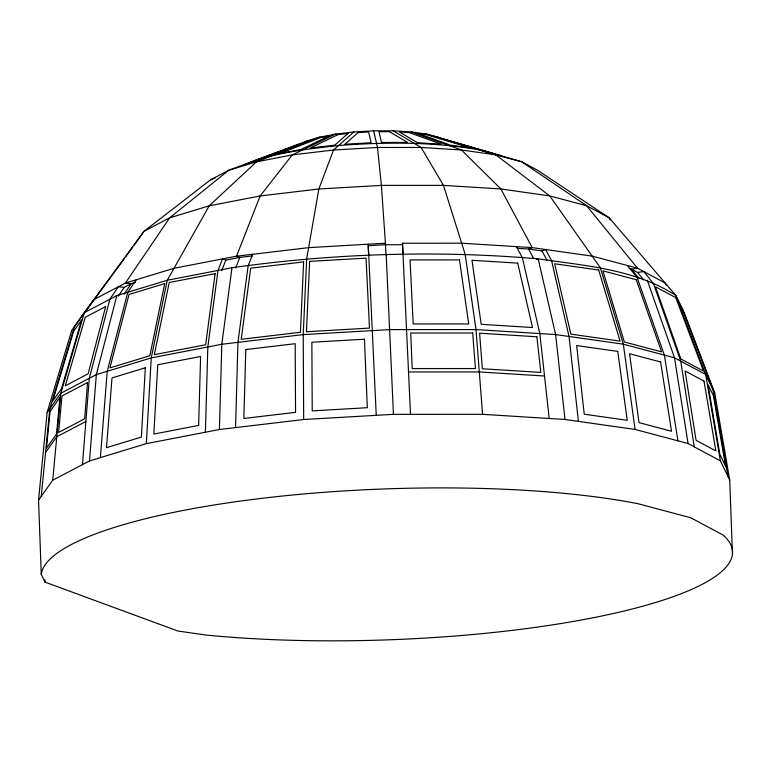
<?xml version="1.0" encoding="UTF-8"?>
<svg xmlns="http://www.w3.org/2000/svg" width="771" height="771" viewBox="0 0 771 771"><rect width="100%" height="100%" fill="white"/><g stroke="black" fill="none" stroke-linecap="round" stroke-linejoin="round"><path stroke-width="1.16" d="M205.404 432.213L207.823 346.96L218 270.438L222.52 258.902L225.816 260.116L239.81 257.408L252.493 255.905M41.268 574.405A345.938 75.462 -2.1 0 1 263.2 498.172A345.938 75.462 -2.1 0 1 637.81 503.665L690.797 517.775L723.082 535.055A345.938 75.462 -2.1 0 1 589.863 618.4A345.938 75.462 -2.1 0 1 206.011 635.044L177.947 631.044L45.026 582.124L41.268 574.405L38.55 500.186L52.736 480.217L89.503 460.933L146.345 443.633L219.398 429.514L221.807 344.261L231.994 267.73C333.332 253.428 436.193 250.045 538.187 258.844C585.044 265.735 635.015 269.06 675.859 295.486L684.156 312.563L714.756 393.133L729.732 480.111L732.45 554.33M235.541 427.597L237.95 342.343L248.137 265.822L252.657 254.285M146.345 443.633L151.251 357.898L167.268 280.249L209.24 205.799L256.521 161.814L319.31 137.248L335.366 134.144L353.889 131.947L373.617 130.81L393.21 130.81L411.319 131.937L426.729 134.135L521.736 161.775L537.532 170.237L609.138 217.779L675.859 295.486L705.706 374.504L714.756 393.133M82.458 464.624L89.301 378.301L109.858 299.264L118.329 286.773L124.227 287.361L131.263 283.661L135.619 282.34M89.503 460.933L96.336 374.61L116.893 295.572L167.268 280.249L231.994 267.73M100.384 457.617L107.227 371.294L127.784 292.257L136.265 279.767M52.736 480.217L60.822 393.239L84.318 312.66L144.023 231.281L210.695 179.72L228.688 170.285L306.819 141.054L319.31 137.248L321.68 137.411M38.55 500.186L47.127 412.524L71.751 330.345L84.318 312.66L116.893 295.572M41.268 496.36L49.836 408.697L74.469 326.528L93.917 299.582L125.374 283.082L174.015 268.279L236.514 256.194L308.622 247.645L385.423 243.212L381.385 185.387L377.491 147.473L373.617 130.81M385.423 243.212L385.934 254.7M403.002 254.69L402.491 243.212L461.675 243.202L532.192 247.607L592.167 256.136L637.511 268.202L665.132 282.996L666.163 285.125M221.701 270.602L225.816 260.116M235.695 267.894L239.81 257.408L236.514 256.194L260.135 195.959L292.286 154.904L335.366 134.144L337.688 134.568M118.358 296.006L124.227 287.361M124.092 294.233L131.263 283.661L125.374 283.082L169.639 217.846L228.688 170.285L256.521 161.814L292.286 154.904L333.544 150.008L377.491 147.473L421.12 147.463L461.472 149.988L495.792 154.865L521.736 161.775L586.644 205.741L609.138 217.779L610.14 219.841M134.144 245.188L144.023 231.281L169.639 217.846L209.24 205.799L260.135 195.959L318.847 188.991L381.385 185.387L443.47 185.377L500.89 188.962L549.723 195.911L586.644 205.741L637.511 268.202L631.43 269.137L629.175 268.539M47.127 412.524L60.822 393.239L96.336 374.61L151.251 357.898L221.807 344.261L303.215 334.604L389.924 329.603L476.015 329.583L555.621 334.566L623.334 344.194L674.519 357.811L705.706 374.504L720.365 460.827L729.732 480.111M45.556 452.529L56.775 436.723L85.88 421.467M81.784 316.659L124.237 258.709M125.654 256.782L132.728 247.125M353.889 131.947L333.544 150.008L318.847 188.991L306.665 258.873L303.215 334.604L303.678 419.52L219.398 429.514M245.12 164.599C274.688 152.369 307.08 149.121 338.633 145.497C385.221 142.018 432.358 141.7 478.521 149.68M297.163 145.507L299.774 144.138M302.781 143.175L306.819 141.054M210.695 179.72L215.09 178.005M517.302 248.32L528.578 249.023L542.003 250.932L545.617 249.515L551.612 260.752L569.046 336.474L578.414 421.38M536.443 259.519L538.187 258.844L555.621 334.566L564.989 419.472L635.082 429.447L688.079 443.547L720.365 460.827M251.269 162.161L299.514 144.1M638.928 278.341L631.43 269.137L637.617 272.452L643.689 271.517L653.432 283.477L680.706 361.127L694.266 446.862M423.192 134.549L426.729 134.135L495.792 154.865L549.723 195.911L600.301 267.672L623.334 344.194L635.082 429.447M368.046 245.718L385.23 244.725L402.308 244.725M303.678 419.52L393.441 414.335L482.569 414.326L564.989 419.472M408.755 371.969L479.292 371.95L544.519 376.026M433.379 136.024L493.498 153.545M478.01 149.42L500.89 155.636L502.991 156.764M444.568 139.503L474.367 148.283M476.661 148.957L492.708 153.68M495.001 154.354L498.442 155.366M411.319 131.937L461.472 149.988L500.89 188.962L532.192 247.607L528.578 249.023L533.484 258.208M438.371 137.228L440.405 138.317M393.21 130.81L421.12 147.463L443.47 185.377L465.164 254.276L476.015 329.583L482.569 414.326M680.889 307.128L682.364 308.872L712.953 389.442L727.93 476.42M637.617 272.452L643.612 279.806M627.363 265.503L637.106 277.473L664.371 355.113L677.931 440.848M542.003 250.932L546.909 260.116M516.406 246.624L522.401 257.851L539.835 333.573L549.203 418.489M677.237 298.946L683.125 311.06M704.964 372.374L711.546 385.914M647.255 280.172L674.519 357.811L688.079 443.547M402.491 243.212L410.509 414.335M368.23 244.205L376.248 415.328M368.124 246.826L368.663 254.584M386.194 254.285L393.441 414.335M44.94 579.734L45.026 582.124M200.595 356.481L198.639 425.399L153.814 434.073L157.776 364.76L200.595 356.481M245.795 349.552L243.848 418.47L295.563 412.34L295.187 343.693L245.795 349.552M303.629 261.909L300.43 332.262L241.227 339.288L250.681 268.183L303.629 261.909M309.643 261.379L306.434 331.742L369.502 328.099L366.042 258.131L309.643 261.379M145.334 367.767L141.372 437.08L106.485 447.691L112.017 377.906L145.334 367.767M87.537 382.551L84.675 418.769L58.586 432.454L61.979 395.957L87.537 382.551M59.926 397.537L56.534 434.034L46.472 448.202L50.067 411.415L59.926 397.537M215.119 273.638L205.664 344.733L154.335 354.66L169.215 282.514L215.119 273.638M164.734 283.603L149.853 355.749L109.916 367.892L129.017 294.464L164.734 283.603M105.637 306.588L88.154 373.79L65.265 385.799L85.244 317.286L105.637 306.588M81.524 320.148L61.545 388.661L52.717 401.093L73.659 331.222L81.524 320.148M347.952 133.47L334.807 145.131L310.164 148.061L338.016 134.646L347.952 133.47M358.033 132.583L344.878 144.254L371.121 142.741L368.625 131.976L358.033 132.583M328.909 136.043L301.066 149.449L279.7 153.583L320.283 137.71L328.909 136.043M312.766 139.522L272.182 155.405L255.567 160.455L312.766 139.522M364.471 339.201L311.86 342.237L312.236 410.885L367.314 407.705L364.471 339.201M389.5 131.677L378.975 131.677L381.481 142.442L407.541 142.433L389.5 131.677M459.487 259.914L410.037 259.923L413.208 323.955L468.71 323.945L459.487 259.914M472.69 332.995L410.721 333.005L412.196 368.557L475.437 368.548L472.69 332.995M409.15 132.583L399.426 131.966L417.468 142.731L441.561 144.244L409.15 132.583M517.707 263.142L471.977 260.29L481.2 324.321L532.53 327.53L517.707 263.142M536.895 336.782L479.591 333.197L482.347 368.75L540.828 372.412L536.895 336.782M426.247 134.626L417.978 133.45L450.389 145.112L470.888 148.032L426.247 134.626M598.691 270.043L554.657 263.778L570.848 334.132L620.096 341.139L598.691 270.043M617.744 351.403L576.66 345.562L584.235 414.2L627.247 420.32L617.744 351.403M636.239 279.738L602.941 270.872L624.346 341.967L661.576 351.875L636.239 279.738M660.593 361.975L629.531 353.706L639.034 422.624L671.551 431.288L660.593 361.975M675.801 297.683L655.514 286.831L680.851 358.968L703.528 371.111L675.801 297.683M704.01 381.125L685.091 370.996L696.059 440.299L715.864 450.91L704.01 381.125M713.493 395.918L708 384.623L719.854 454.408L725.598 466.243L713.493 395.918"/></g></svg>
